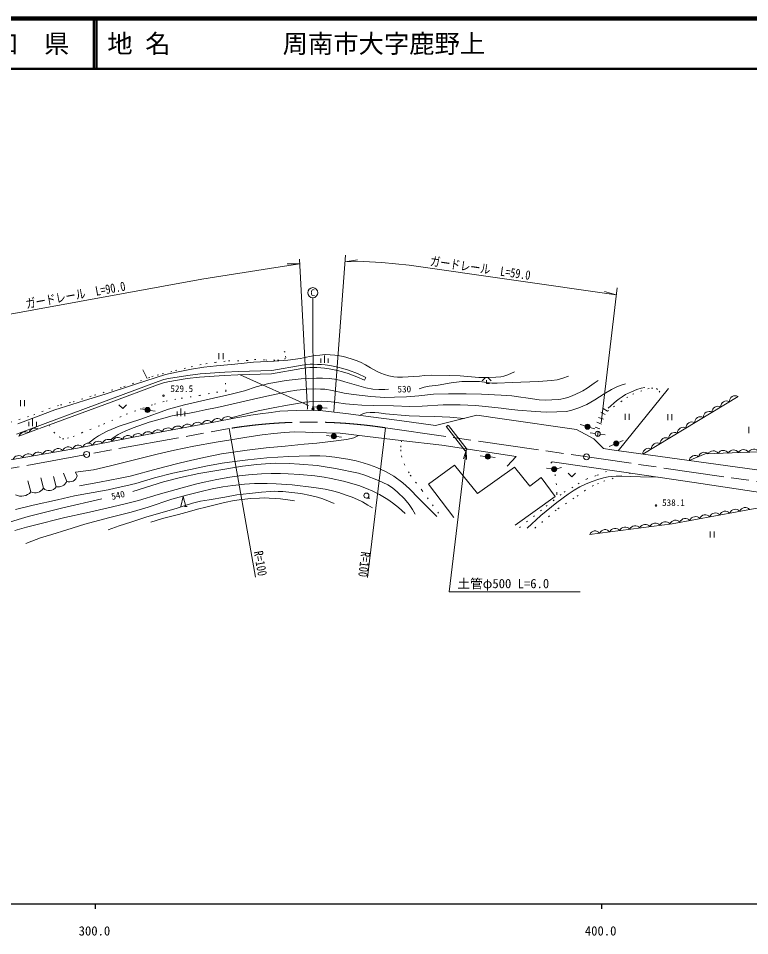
# Model space of a CAD drawing. Units: millimetres, scale not verified. Extents: x 40000 to 680000, y 20000 to 380000.
# Drawn here: x 352808 to 497282, y 198715 to 380000 of the extents above; entities that cross this region are included whole.
import ezdxf
from ezdxf.enums import TextEntityAlignment as Align

# ---------------------------------------------------------------- set-up
doc = ezdxf.new("R2010")
doc.units = ezdxf.units.MM
doc.header["$LTSCALE"] = 1000
for name, pattern in [('CHAIN', [18.5, 12, -1.5, 3.5, -1.5]), ('DASHED', [7.5, 6, -1.5]), ('DOTTED', [1.75, 0.25, -1.5])]:
    doc.linetypes.add(name, pattern=pattern)
for name, color, linetype, lineweight in [('M-BGD', 7, 'Continuous', 13), ('M-BMK', 2, 'CHAIN', 13), ('M-BMK-ROW', 30, 'Continuous', 13), ('M-BMK-SRVR', 3, 'Continuous', 13), ('M-STR-HTXT', 7, 'Continuous', 13), ('M-STR-STRC', 7, 'Continuous', 13), ('M-TTL', 2, 'Continuous', 140), ('M-TTL-BAND', 7, 'Continuous', 25), ('M-TTL-LINE', 7, 'Continuous', 50)]:
    doc.layers.add(name, color=color, linetype=linetype, lineweight=lineweight)
doc.layers.add('M-TTL-TXT', color=7, linetype='Continuous')
doc.styles.add('ＭＳ ゴシック', font='')
doc.styles.get('ＭＳ ゴシック').set_extended_font_data('MS Gothic')

# ---------------------------------------------------------------- blocks, each defined once
blk = doc.blocks.new('open_arrow')
at = {"color": 0, "linetype": 'Continuous', "lineweight": -2}
blk.add_lwpolyline([(7.5, 1.25), (0, 0), (7.5, -1.25)], dxfattribs=at)

msp = doc.modelspace()

# ---------------------------------------------------------------- hatches: boundary and pattern name
at = {"layer": 'M-BGD'}
for points in [[(377858, 302695, -0.41421), (378433, 303106, -0.41421), (378844, 302531, -1)], [(411825, 303129, -0.41421), (412368, 303582, -0.41421), (412822, 303040, -1)], [(464767, 299444, -0.41421), (465389, 299781, -0.41421), (465726, 299160, -1)], [(414662, 297457, -0.41421), (415220, 297891, -0.41421), (415654, 297333, -1)], [(470470, 295782, -1), (471389, 296174, -1)], [(445038, 293435, -0.41421), (445592, 293874, -0.41421), (446031, 293320, -1)], [(458166, 290958, -0.41421), (458724, 291393, -0.41421), (459159, 290835, -1)]]:
    msp.add_hatch(color=256, dxfattribs=at).paths.add_polyline_path(points)
at = {"layer": 'M-STR-HTXT'}
msp.add_hatch(color=256, dxfattribs=at).paths.add_polyline_path([(411204, 302959, -0.41421), (411202, 302605, -0.41421), (410849, 302607, -1)])

# ---------------------------------------------------------------- linework, layer by layer
at = {"layer": 'M-BGD'}
for p, q in [((392445, 313815), (392445, 312615)), ((393245, 313815), (393245, 312615)), ((412538, 311902), (412538, 312802)), ((413288, 311902), (413288, 313402)), ((414038, 311902), (414038, 312802)), ((377414, 310546), (378227, 308842)), ((421454, 309019), (421224, 308481)), ((444407, 308365), (445087, 309025)), ((445307, 307825), (445307, 308485)), ((446207, 308365), (445527, 309025)), ((445307, 307825), (445907, 307825)), ((353227, 304571), (353227, 303371)), ((354027, 304571), (354027, 303371)), ((476165, 293871), (494987, 305295)), ((377858, 302695), (376871, 302859)), ((384926, 301387), (384926, 302887)), ((411825, 303129), (410829, 303218)), ((412822, 303040), (413818, 302951)), ((469226, 302363), (468359, 302863)), ((378844, 302531), (379831, 302366)), ((384176, 301387), (384176, 302287)), ((385676, 301387), (385676, 302287)), ((468378, 300774), (467436, 301109)), ((468757, 301696), (467890, 302195)), ((472706, 301856), (472706, 300656)), ((473506, 301856), (473506, 300656)), ((481129, 301777), (481129, 300577)), ((481929, 301777), (481929, 300577)), ((354882, 299390), (354882, 300290)), ((355632, 299390), (355632, 300890)), ((356382, 299390), (356382, 300290)), ((464767, 299444), (463808, 299727)), ((465726, 299160), (466685, 298876)), ((467708, 298889), (466766, 299224)), ((468043, 299831), (467101, 300166)), ((497108, 299247), (497108, 298047)), ((352919, 297424), (356806, 298862)), ((414662, 297457), (413670, 297582)), ((415654, 297333), (416646, 297208)), ((466768, 297943), (465775, 298064)), ((467325, 298379), (467204, 297386)), ((467761, 297822), (468753, 297702)), ((470470, 295782), (469550, 295390)), ((471389, 296174), (472309, 296566)), ((445038, 293435), (444045, 293549)), ((446031, 293320), (447025, 293205)), ((362355, 288486), (361742, 290086)), ((364425, 289568), (364113, 290280)), ((458166, 290958), (457174, 291081)), ((459151, 291001), (460129, 291210)), ((355299, 286411), (354675, 288602)), ((357756, 287121), (357227, 289180)), ((360292, 287417), (359734, 289451)), ((421559, 285173), (422225, 285173)), ((385647, 283513), (386147, 283513)), ((489484, 278613), (489484, 277413)), ((490284, 278613), (490284, 277413))]:
    msp.add_line(p, q, dxfattribs=at)
at = {"layer": 'M-BGD', "linetype": 'DASHED'}
for p, q in [((437752, 299599), (437358, 299291)), ((441090, 294514), (437358, 299291)), ((441484, 294822), (437752, 299599)), ((441090, 294514), (441484, 294822))]:
    msp.add_line(p, q, dxfattribs=at)
at = {"layer": 'M-BGD', "linetype": 'DOTTED'}
for points in [[(351249, 300217), (355854, 301623), (358851, 302868), (361143, 303587), (363620, 304186), (367854, 305531), (373679, 307229), (376912, 308348), (379204, 309210), (380260, 309477), (381209, 309715), (383862, 310419), (386974, 311159), (389838, 311749), (391685, 312003), (394349, 312324), (396094, 312288), (397951, 312352), (399458, 312559), (401677, 312484), (403204, 312457), (403993, 312426), (405428, 312616), (405627, 312976), (405505, 314025), (404381, 314990)], [(358910, 299639), (359825, 298209), (360896, 297311), (361560, 296873), (362491, 297006), (363625, 297342), (365329, 298108), (369657, 299811), (374136, 301750), (379684, 303771), (381984, 304371), (385004, 304911), (388591, 305472), (391951, 306092), (393850, 306351), (393745, 307687), (393489, 309407)], [(469226, 302363), (470367, 303220), (471881, 304264), (472989, 305045), (474183, 305701), (475758, 306291), (477189, 306789), (477897, 306934), (478868, 306829), (479390, 306343), (480080, 305428)], [(428523, 296529), (428361, 295531), (428367, 294741), (428490, 293536), (429048, 291945), (430233, 289737), (432587, 286672), (436091, 281830)], [(451837, 279377), (457112, 283567), (460622, 286362), (463388, 287987), (465060, 288947), (467170, 289716), (469604, 290712)], [(454858, 279260), (459411, 283095), (463174, 285590), (464657, 286633), (466201, 287559), (467218, 288009), (468466, 288511), (470101, 289025), (473677, 290120)], [(458830, 289833), (459080, 288078), (459188, 286090), (459234, 285257)]]:
    msp.add_lwpolyline(points, dxfattribs=at)
at = {"layer": 'M-BGD'}
for points in [[(352693, 299846), (356732, 301405), (360016, 302619), (363365, 303701), (365883, 304492), (369983, 305750), (375747, 307619), (380051, 309038), (381875, 309599), (384055, 310070), (387031, 310683), (389454, 311066), (391966, 311346), (395568, 311652), (399253, 312022), (403352, 312252), (406017, 312456), (408581, 312798), (410311, 313149), (411457, 313374), (412379, 313468), (413444, 313537), (414400, 313526), (415322, 313455), (416275, 313321), (417055, 313172), (418531, 312714), (419555, 312368), (420375, 312021), (421377, 311547), (422409, 310941), (423709, 310217), (424402, 309878), (425111, 309610), (426032, 309358), (426979, 309171), (427722, 309096), (428701, 309093), (432073, 309310), (433073, 309435), (434496, 309488), (437962, 309430), (440093, 309337), (443806, 309034), (445478, 309004), (447168, 309064), (448100, 309163), (448723, 309285), (449487, 309535), (450836, 310168)], [(352440, 297849), (371239, 304800), (380434, 308220), (381568, 308599), (382467, 308803), (386296, 309436), (388697, 309726), (393596, 310048), (396279, 310198), (402895, 310389), (408897, 311434), (409828, 311593), (410482, 311652), (411144, 311651), (411881, 311610), (412665, 311581), (413431, 311492), (414324, 311385), (415938, 311043), (416922, 310814), (418059, 310448), (419794, 309800), (421454, 309019)], [(356993, 298931), (371131, 304158), (380326, 307578), (381461, 307957), (382359, 308161), (386188, 308795), (388590, 309084), (393489, 309407), (396171, 309556), (402787, 309748), (408789, 310792), (409720, 310951), (410374, 311010), (411037, 311010), (411773, 310969), (412557, 310939), (413323, 310851), (414216, 310743), (415830, 310402), (416814, 310172), (417951, 309807), (419687, 309158), (421224, 308481)], [(366643, 296049), (367847, 296981), (368643, 297526), (370381, 298439), (372738, 299410), (377025, 300809), (382439, 302752), (385624, 303604), (389920, 304622), (394858, 305731), (397453, 306383), (399803, 307199), (402316, 307851), (405748, 308423), (408661, 308756), (411721, 308917), (412921, 308887), (414241, 308806), (415270, 308695), (416278, 308474), (417296, 308192), (421476, 306980), (422847, 306748), (423996, 306617), (425216, 306657), (425924, 306695)], [(370992, 296716), (371948, 297385), (372559, 297760), (373207, 298092), (374048, 298499), (375472, 299057), (378667, 300179), (381537, 301002), (383181, 301441), (384318, 301666), (386295, 301922), (387968, 302241), (389692, 302613), (392061, 303120), (395841, 303952), (400112, 304939), (402790, 305519), (406169, 306283), (407809, 306532), (409761, 306688), (411540, 306771), (412530, 306746), (413342, 306684), (414889, 306438), (417180, 305951), (419022, 305643), (422456, 305285), (425242, 305086), (427129, 305113), (429489, 305185), (431931, 305384), (434827, 305721), (437772, 305823), (441285, 305812), (444286, 305755), (448215, 305540), (450279, 305379), (451626, 305213), (453551, 304927), (455728, 304632), (456869, 304573), (458216, 304577), (459439, 304654), (459947, 304737), (460547, 304860), (461342, 305078), (462235, 305402), (463767, 306090), (464335, 306397), (465177, 306895), (466572, 307892), (467343, 308440)], [(431968, 306758), (432966, 307101), (433984, 307322), (435718, 307534), (438319, 307947), (440452, 308211), (442559, 308251), (443900, 308201), (446350, 307899), (447424, 307888), (450347, 308029), (455569, 308261), (458121, 308396), (459251, 308557), (460400, 308867), (461506, 309306)], [(449675, 302783), (451512, 302584), (454970, 302279), (457071, 302181), (459209, 302206), (461054, 302328), (461375, 302373), (462162, 302541), (463564, 303008), (465104, 303681), (466690, 304619), (468552, 305803), (469984, 306674), (471157, 307223), (472116, 307567), (472772, 307772)], [(469327, 302936), (470997, 304414), (471479, 304820), (472083, 305224), (472751, 305640), (473915, 306205), (475016, 306634), (475849, 306892), (476552, 307042)], [(372689, 303592), (373439, 302892), (374189, 303592)], [(394830, 301055), (397298, 301741), (400190, 302413), (403137, 303059), (405976, 303543), (407953, 303907), (409399, 304134), (411110, 304310), (412738, 304336), (413827, 304307), (414602, 304237), (415692, 304086), (417428, 303835), (419007, 303710), (420655, 303581), (422955, 303494), (426914, 303391), (430155, 303289), (432586, 303363), (436745, 303621), (440078, 303593), (443120, 303468), (445080, 303313), (448166, 302985), (449675, 302783)], [(268755, 291695), (285045, 289023), (301936, 286449), (308288, 286112), (313873, 286185), (316478, 286406), (325376, 287938), (336617, 290187), (345936, 291817), (364495, 295080), (378279, 297732), (391399, 300220), (395802, 301054)], [(395802, 301054), (396957, 301273), (398761, 301565), (400565, 301839), (402772, 302122), (404485, 302341), (406032, 302466), (407819, 302508), (409777, 302561), (411104, 302530), (412933, 302425), (418006, 301814), (422450, 301248), (428090, 300512), (435219, 299558), (443369, 301548), (448362, 300867), (463049, 298721), (466532, 296904), (468400, 294966), (470032, 294718), (509728, 289238)], [(420228, 301531), (421009, 301876), (421533, 302014), (422282, 302093), (423266, 302085), (424025, 302039), (425330, 301873), (430024, 301471), (432055, 301380), (435011, 301338), (438075, 301156), (440862, 300936)], [(364113, 290280), (367650, 290778), (370756, 291481), (375522, 292662), (380239, 293862), (383636, 294690), (387455, 295480), (391884, 296260), (394392, 296660), (397928, 297199), (400982, 297670), (403300, 297970), (405378, 298159), (407380, 298260), (409548, 298240), (411006, 298180), (416363, 298012), (418033, 297837), (421763, 297347), (428399, 296543), (436480, 295625), (451186, 293393), (449361, 291476)], [(364917, 287605), (368859, 288305), (372923, 289114), (374912, 289554), (376638, 289971), (378540, 290498), (381745, 291379), (384569, 292093), (387097, 292686), (389779, 293279), (392939, 293919), (395225, 294260), (397995, 294655), (401786, 295092), (405523, 295431), (409300, 295837), (411786, 296054), (415064, 296464), (417625, 296780), (418546, 296959), (419104, 297125), (419599, 297366), (419988, 297580)], [(485321, 292607), (488492, 293904), (500846, 294405), (511866, 294493)], [(352277, 282959), (355766, 283817), (360537, 284874), (363922, 285615), (366487, 286071), (370580, 286853), (371960, 287139), (374069, 287581), (376008, 288089), (379737, 289209), (383308, 290109), (386797, 290851), (389821, 291489), (393080, 292119), (395489, 292451), (398150, 292773), (401871, 293128), (406234, 293404), (408253, 293496), (410387, 293533), (412358, 293533), (413620, 293476), (415306, 293292), (416593, 293107), (417904, 292882), (419560, 292553), (420908, 292181), (422178, 291779), (423618, 291240), (425470, 290362), (427007, 289526), (428786, 288181), (430073, 287047), (431940, 285098), (434096, 282944), (435463, 281521)], [(375453, 286465), (381458, 288405), (384835, 289235), (388481, 290066), (392000, 290665), (397100, 291529), (399937, 291856), (401664, 291968), (403586, 292079), (406312, 292039), (408350, 291912), (411831, 291632), (413432, 291394), (415479, 291040), (420015, 290093), (421230, 289722), (423966, 288681), (425774, 287805), (426729, 287202), (427744, 286349), (429073, 285069), (429997, 283944), (430650, 282940), (431223, 282006)], [(457999, 292076), (458289, 292347), (472403, 290308), (486327, 288257), (505106, 285465), (505726, 283316), (503966, 275834), (504002, 275213), (505068, 271901)], [(352120, 278786), (354433, 279415), (358074, 280385), (359595, 280791), (361996, 281321), (366249, 282303), (370558, 283239), (373676, 283964), (376550, 284705), (380427, 285881), (385176, 287234), (387821, 287971), (389509, 288336), (391987, 288838), (394557, 289312), (396405, 289563), (398287, 289763), (400834, 289974), (402722, 290077), (404630, 290066), (406085, 290009), (408397, 289855), (411411, 289570), (413255, 289312), (414636, 289079), (417016, 288553), (420105, 287646), (421584, 287092), (422828, 286573), (424180, 285912), (425796, 284941), (426754, 284279), (427942, 283353), (429255, 282144)], [(438854, 281370), (433864, 287970), (438958, 291692), (443540, 286068), (450813, 291321), (453876, 287564), (456092, 289245), (458888, 285511), (450948, 279815)], [(461402, 290115), (462152, 289415), (462902, 290115)], [(453333, 279219), (456036, 281740), (459201, 284346), (461429, 285961), (462600, 286727), (463762, 287402), (464997, 288006), (466191, 288500), (467262, 288854), (468400, 289164), (469319, 289381), (470001, 289470), (470882, 289523), (472029, 289550), (473665, 289474), (475715, 289399), (479194, 289308)], [(354304, 276207), (355479, 276706), (357216, 277319), (359406, 278008), (362382, 278923), (365950, 280030), (370597, 281289), (375100, 282421), (378471, 283396), (383140, 284950), (386032, 285772), (388913, 286524), (391116, 287030), (393195, 287402), (395151, 287681), (397476, 287934), (399488, 288054), (401990, 288042), (403763, 287985), (406935, 287795), (411158, 287297), (413392, 286936), (414895, 286614), (416109, 286273), (417376, 285861), (418747, 285343), (419821, 284888), (420784, 284426), (421883, 283794), (422761, 283295)], [(370571, 278925), (372698, 279693), (375009, 280443), (378005, 281421), (381389, 282389), (384016, 283147), (385387, 283568), (387244, 284166), (388766, 284551), (390529, 284866), (393568, 285404), (395998, 285815), (398444, 286094), (400830, 286364), (402602, 286493), (403470, 286525), (404137, 286516), (405084, 286462), (406242, 286373), (407423, 286250), (408007, 286182), (408920, 286040), (410171, 285799), (411877, 285382), (412986, 285038), (414094, 284612), (415169, 284151)], [(350627, 280321), (354778, 281526), (361350, 283180), (369315, 285031)], [(378973, 280437), (381291, 281139), (384443, 281975), (386597, 282534), (388211, 282973), (389848, 283408), (391399, 283797), (393509, 284287), (395472, 284684), (396935, 284928), (398706, 285123), (400458, 285205), (401480, 285224), (402384, 285186), (403521, 285124), (404589, 285029), (406064, 284854), (407383, 284647)], [(384897, 283513), (385397, 285513), (385897, 283513)], [(465676, 277997), (481943, 280125), (503382, 284058), (504600, 284021), (505631, 283643)]]:
    msp.add_lwpolyline(points, dxfattribs=at)
for centre, radius in [((381487, 305439), 150), ((378351, 302613), 500), ((412323, 303084), 500), ((465247, 299302), 500), ((415158, 297395), 500), ((467264, 297883), 500), ((470929, 295978), 500), ((445535, 293377), 500), ((458662, 290897), 500), ((421559, 285673), 500), ((478785, 283732), 150)]:
    msp.add_circle(centre, radius, dxfattribs=at)
for centre, radius, start, end in [((494423, 304264), 1160, 61.74026, 180.76988), ((491004, 302189), 1160, 61.74026, 180.76988), ((492713, 303226), 1160, 61.74026, 180.76988), ((394121, 300137), 1160, 41.21593, 160.24555), ((487584, 300113), 1160, 61.74026, 180.76988), ((489294, 301151), 1160, 61.74026, 180.76988), ((384296, 298274), 1160, 41.22366, 160.25328), ((386261, 298646), 1160, 41.22366, 160.25328), ((388226, 299019), 1160, 41.22366, 160.25328), ((390191, 299392), 1160, 41.22366, 160.25328), ((392156, 299764), 1160, 41.21725, 160.24687), ((484165, 298038), 1160, 61.74026, 180.76988), ((485874, 299075), 1160, 61.74026, 180.76988), ((354226, 296876), 1418, 63.34215, 157.24207), ((356165, 297608), 1408, 62.90056, 157.68365), ((374474, 296400), 1160, 41.37768, 160.4073), ((376438, 296778), 1160, 41.37768, 160.4073), ((378402, 297155), 1160, 41.29965, 160.32936), ((380366, 297529), 1160, 41.22366, 160.25328), ((382331, 297901), 1160, 41.22366, 160.25328), ((482455, 297000), 1160, 61.74026, 180.76988), ((364649, 294517), 1160, 40.93682, 159.96964), ((366619, 294889), 1160, 41.37768, 160.4073), ((368583, 295267), 1160, 41.37768, 160.4073), ((370547, 295644), 1160, 41.37768, 160.4073), ((372511, 296022), 1160, 41.37768, 160.4073), ((479035, 294925), 1160, 61.74026, 180.76988), ((480745, 295962), 1160, 61.74026, 180.76988), ((354796, 292777), 1160, 40.4539, 159.48352), ((356766, 293123), 1160, 40.4539, 159.48352), ((358736, 293470), 1160, 40.4539, 159.48352), ((360706, 293816), 1160, 40.4539, 159.48352), ((362676, 294162), 1160, 40.4539, 159.48352), ((477326, 293887), 1160, 61.74026, 180.76988), ((488281, 293102), 1139, 46.42759, 166.68589), ((490089, 293380), 1160, 32.80667, 151.83629), ((492087, 293461), 1160, 32.80667, 151.83629), ((494086, 293542), 1160, 32.80667, 151.83629), ((496084, 293623), 1160, 32.80667, 151.83629), ((498082, 293704), 1160, 32.80667, 151.83629), ((352827, 292431), 1160, 40.4539, 159.48352), ((486470, 292441), 1160, 52.72842, 171.75804), ((360627, 289298), 1910, 259.91836, 334.84586), ((362913, 289940), 1558, 249.03844, 346.15972), ((356141, 288104), 1891, 243.55322, 328.67029), ((358900, 288330), 1665, 226.58929, 326.74335), ((353401, 288159), 2580, 243.76425, 317.35059), ((494437, 281819), 1160, 40.88084, 159.91046), ((496404, 282179), 1160, 40.88084, 159.91046), ((484601, 280014), 1160, 40.88084, 159.91046), ((486569, 280375), 1160, 40.88084, 159.91046), ((488536, 280736), 1160, 40.88084, 159.91046), ((490503, 281097), 1160, 40.88084, 159.91046), ((492470, 281458), 1160, 40.88084, 159.91046), ((470711, 278062), 1160, 37.93948, 156.9691), ((472694, 278321), 1160, 37.93948, 156.9691), ((474677, 278580), 1160, 37.93948, 156.9691), ((476660, 278840), 1160, 37.93948, 156.9691), ((478643, 279099), 1160, 37.93948, 156.9691), ((480626, 279359), 1160, 37.93948, 156.9691), ((482627, 279663), 1160, 40.27402, 159.32468), ((466744, 277543), 1160, 37.93948, 156.9691), ((468727, 277802), 1160, 37.93948, 156.9691)]:
    msp.add_arc(centre, radius, start, end, dxfattribs=at)
at = {"layer": 'M-BMK'}
for p, q in [((318069, 285032), (394443, 298936)), ((425373, 299080), (534270, 283330))]:
    msp.add_line(p, q, dxfattribs=at)
msp.add_arc((410366, 200212), 100000, 81.36927, 99.16216, dxfattribs=at)
at = {"layer": 'M-BMK-ROW'}
for p, q in [((410141, 303501), (396649, 309570)), ((471283, 294545), (481218, 306835))]:
    msp.add_line(p, q, dxfattribs=at)
at = {"layer": 'M-BMK-SRVR'}
for centre in [(366291, 293811), (465048, 293341)]:
    msp.add_circle(centre, 600, dxfattribs=at)
at = {"layer": 'M-STR-HTXT'}
for p, q in [((409922, 302778), (408336, 332427)), ((415133, 302296), (417455, 333181)), ((417358, 331888), (419780, 332284)), ((408385, 331502), (405930, 331463)), ((467959, 300043), (471109, 326751)), ((411027, 302783), (410971, 324781)), ((470941, 325327), (468584, 326013)), ((394443, 298936), (399634, 269577)), ((425373, 299080), (421774, 269493))]:
    msp.add_line(p, q, dxfattribs=at)
for points in [[(417358, 331888), (420950, 331969), (424589, 331750), (430025, 331245), (470941, 325327)], [(316481, 315236), (389070, 328451), (403681, 330765), (408385, 331502)], [(441287, 294668), (437913, 266683), (463808, 266683)]]:
    msp.add_lwpolyline(points, dxfattribs=at)
msp.add_circle((411027, 302783), 250, dxfattribs=at)
at = {"layer": 'M-STR-STRC'}
msp.add_circle((410969, 325781), 1000, dxfattribs=at)
at = {"layer": 'M-TTL'}
msp.add_line((680000, 380000), (40000, 380000), dxfattribs=at)
at = {"layer": 'M-TTL-BAND'}
for p, q in [((40000, 205000), (579000, 205000)), ((368000, 205000), (368000, 204000)), ((468000, 205000), (468000, 204000))]:
    msp.add_line(p, q, dxfattribs=at)
at = {"layer": 'M-TTL-LINE'}
for p, q in [((367750, 380000), (367750, 370000)), ((368250, 380000), (368250, 370000)), ((40000, 370000), (680000, 370000))]:
    msp.add_line(p, q, dxfattribs=at)

# ---------------------------------------------------------------- block references
at = {"layer": 'M-STR-HTXT', "xscale": 240, "yscale": 240, "rotation": 263.1}
msp.add_blockref('open_arrow', (441287, 294668), dxfattribs=at)

# ---------------------------------------------------------------- texts
at = {"layer": 'M-BGD', "style": 'ＭＳ ゴシック'}
for s, p in [('529.5', (382845, 306822)), ('538.1', (479987, 284292))]:
    msp.add_text(s, height=1320, dxfattribs=at).set_placement(p, align=Align.MIDDLE_LEFT)
for s, rotation, p in [('530', 0.497, (429060, 306733)), ('540', 13.145, (372491, 285773))]:
    msp.add_text(s, height=1320, rotation=rotation, dxfattribs=at).set_placement(p, align=Align.MIDDLE_CENTER)
at = {"layer": 'M-STR-HTXT', "style": 'ＭＳ ゴシック', "width": 0.8}
for s, rotation, p in [('ガードレール\u3000L=59.0', 351.77, (443866, 329191)), ('ガードレール\u3000L=90.0', 10.318, (364357, 323900))]:
    msp.add_text(s, height=1833, rotation=rotation, dxfattribs=at).set_placement(p, align=Align.BOTTOM_CENTER)
msp.add_text('R=100', height=1833, rotation=280.026, dxfattribs=at).set_placement((399634, 269577), align=Align.BOTTOM_RIGHT)
msp.add_text('R=100', height=1833, rotation=263.064, dxfattribs=at).set_placement((421774, 269493), align=Align.TOP_RIGHT)
at = {"layer": 'M-STR-HTXT', "style": 'ＭＳ ゴシック'}
msp.add_text('土管φ500 L=6.0', height=1833, dxfattribs=at).set_placement((439560, 266836), align=Align.BOTTOM_LEFT)
at = {"layer": 'M-STR-STRC', "style": 'ＭＳ ゴシック'}
msp.add_text('C', height=1320, dxfattribs=at).set_placement((410969, 325781), align=Align.MIDDLE_CENTER)
at = {"layer": 'M-TTL-BAND', "style": 'ＭＳ ゴシック'}
for s, p in [('300.0', (367844, 198195)), ('400.0', (467844, 198195))]:
    msp.add_text(s, height=1833, dxfattribs=at).set_placement(p, align=Align.BOTTOM_CENTER)
at = {"layer": 'M-TTL-TXT', "style": 'ＭＳ ゴシック'}
msp.add_text('山\u3000口\u3000県', height=3666, dxfattribs=at).set_placement((350375, 375000), align=Align.MIDDLE_CENTER)
for s, p in [('地 名', (370380, 375000)), ('周南市大字鹿野上', (405024, 375000))]:
    msp.add_text(s, height=3666, dxfattribs=at).set_placement(p, align=Align.MIDDLE_LEFT)

doc.saveas('drawing.dxf')
